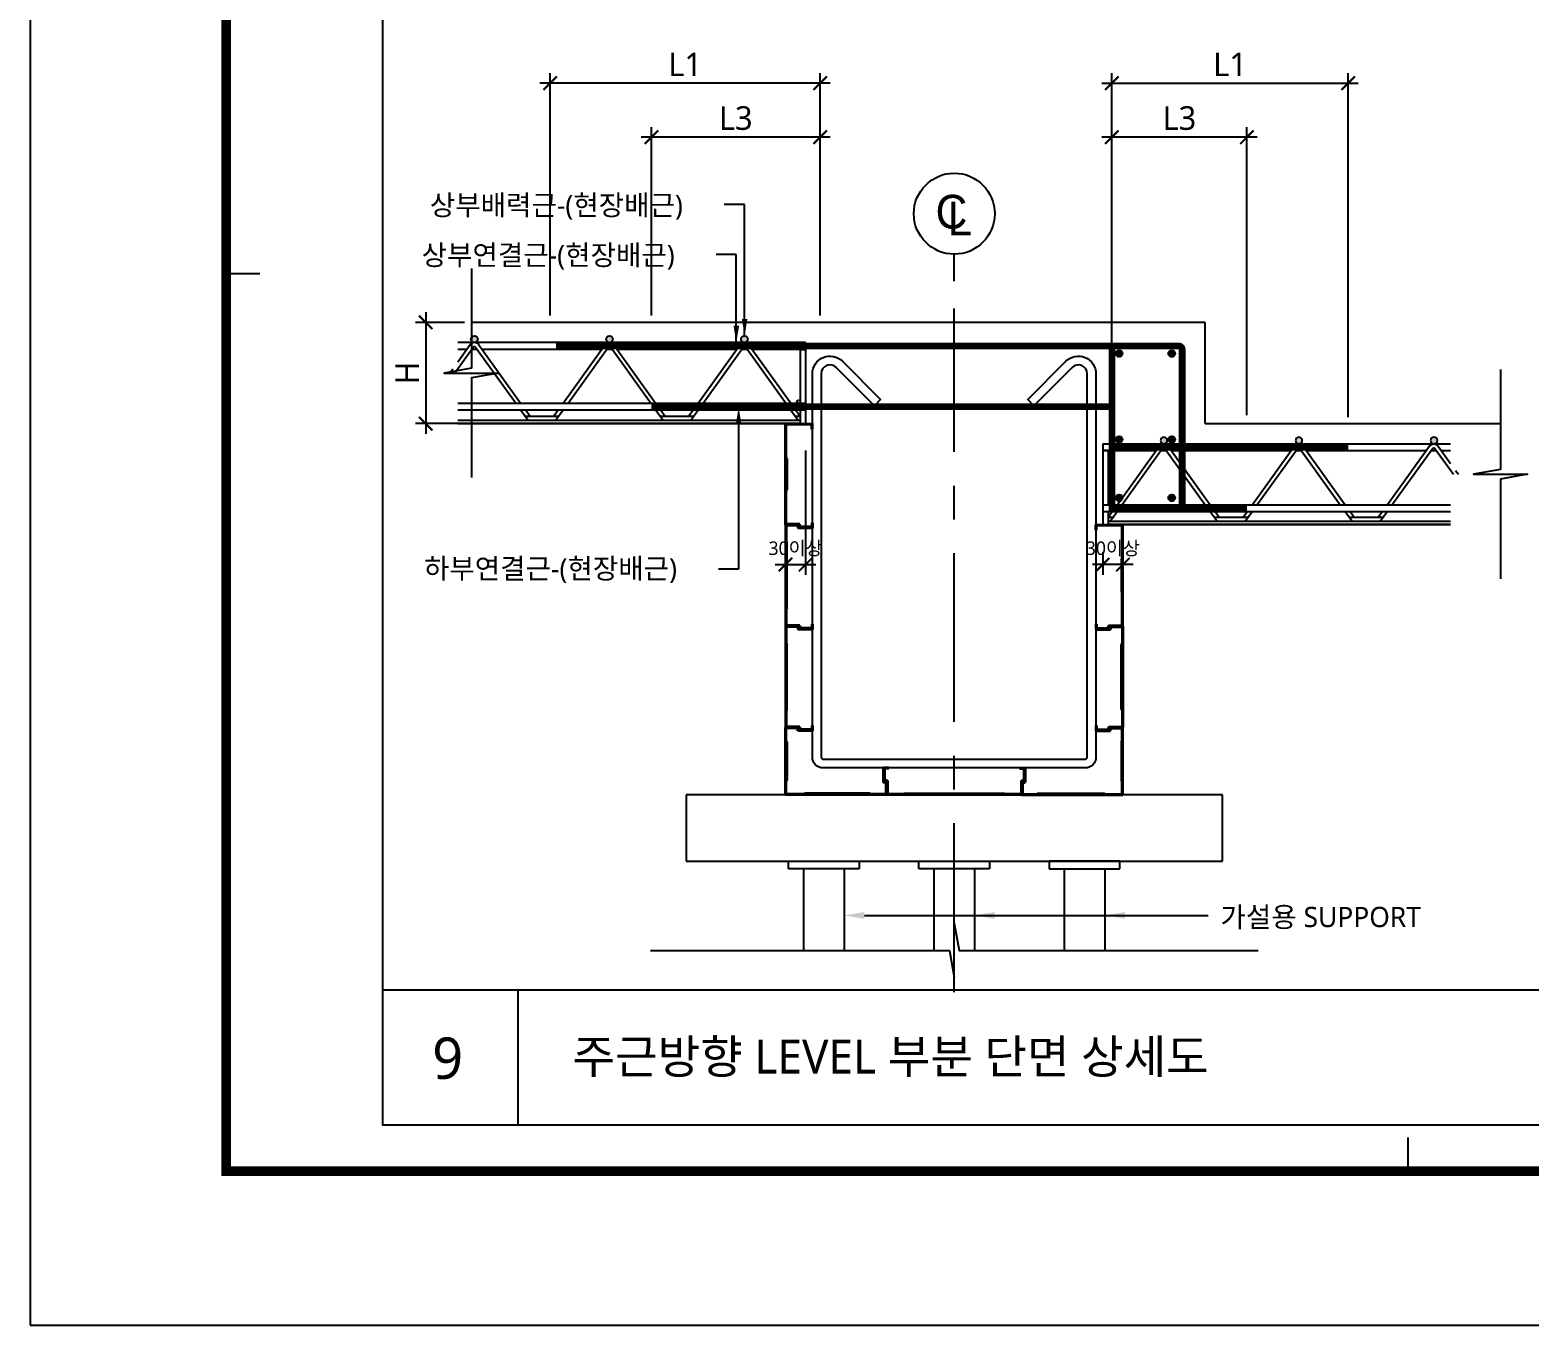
# Model space of a CAD drawing. Extents: x 10983 to 44623, y -18406 to 11294.
# Drawn here: x 11061 to 13281, y -18406 to -16488 of the extents above; entities that cross this region are included whole.
import ezdxf

# ---------------------------------------------------------------- set-up
doc = ezdxf.new("R2010")
doc.units = 0
doc.header["$LTSCALE"] = 100
doc.header["$MEASUREMENT"] = 0
doc.header["$PDMODE"] = 3
doc.header["$PDSIZE"] = 10
for name, pattern in [('CEN', [62, 60, -1, 0, -1]), ('CENTERX2', [4, 2.5, -0.5, 0.5, -0.5]), ('HIDDEN', [0.375, 0.25, -0.125])]:
    doc.linetypes.add(name, pattern=pattern)
doc.layers.get('0').update_dxf_attribs({"linetype": 'CONTINUOUS'})
doc.layers.get('Defpoints').update_dxf_attribs({"color": 165, "linetype": 'CONTINUOUS'})
for name, color, linetype in [('-비콘 단부', 7, 'CONTINUOUS'), ('DECK-CEN', 1, 'CEN'), ('DECK-CON', 2, 'CONTINUOUS'), ('DECK-DIM', 255, 'CONTINUOUS'), ('DECK-JOINT BAR', 4, 'HIDDEN'), ('DECK-LATTICE', 7, 'CONTINUOUS'), ('DECK-PG', 4, 'CONTINUOUS'), ('DECK-RC', 251, 'CONTINUOUS'), ('DECK-RC(ETC)', 252, 'CONTINUOUS'), ('DECK-TABLE', 7, 'CONTINUOUS'), ('DECK-TEX1', 6, 'CONTINUOUS'), ('DECK-TEXT', 7, 'CONTINUOUS'), ('DECK-TITLE TEXT', 3, 'CONTINUOUS'), ('DECK-TRANS', 3, 'CONTINUOUS'), ('E2', 7, 'CONTINUOUS'), ('form', 7, 'CONTINUOUS')]:
    doc.layers.add(name, color=color, linetype=linetype)
doc.styles.add('SY Panel', font='malgun.ttf')
doc.styles.add('VICON TEXT', font='malgun.ttf')
doc.styles.add('굴림', font='Gulim.ttf')
doc.dimstyles.new('STDECK-DIM', dxfattribs={"dimtxt": 35, "dimasz": 20, "dimexe": 15, "dimexo": 40, "dimgap": 10, "dimtad": 1, "dimdec": 0, "dimtxsty": 'SY Panel', "dimblk": 'ARCHTICK', "dimcen": 2.5, "dimdle": 15, "dimclrd": 7, "dimclre": 7, "dimclrt": 6, "dimadec": 0, "dimazin": 0, "dimtfac": 1, "dimtdec": 0, "dimtmove": 0, "dimatfit": 3, "dimldrblk": 'ARCHTICK', "dimfxl": 1, "dimarcsym": 0})
doc.dimstyles.new('SY-SHAPE DIM', dxfattribs={"dimscale": 2.5, "dimtxt": 12, "dimasz": 7, "dimexe": 3, "dimexo": 3, "dimgap": 1.5, "dimtad": 1, "dimdec": 0, "dimlunit": 6, "dimtxsty": 'SY Panel', "dimcen": 2.5, "dimclrt": 4, "dimadec": 0, "dimazin": 0, "dimtfac": 1, "dimtdec": 0, "dimtix": 1, "dimtmove": 0, "dimatfit": 3, "dimfxl": 1, "dimarcsym": 0})

# ---------------------------------------------------------------- blocks, each defined once
blk = doc.blocks.new('_ArchTick')
at = {"color": 0, "linetype": 'ByBlock', "const_width": 0.15}
blk.add_lwpolyline([(-0.5, -0.5), (0.5, 0.5)], dxfattribs=at)
blk = doc.blocks.new('*D536')
at = {"layer": 'DECK-DIM', "color": 7, "lineweight": -2}
for p, q in [((11646.7, -16906.3), (11646.7, -17086.3)), ((11704.4, -16921.3), (11631.7, -16921.3)), ((11704.4, -17071.3), (11631.7, -17071.3))]:
    blk.add_line(p, q, dxfattribs=at)
at = {"layer": 'Defpoints', "color": 0, "ltscale": 0.5}
for p in [(11744.4, -16921.3), (11646.7, -17071.3), (11744.4, -17071.3)]:
    blk.add_point(p, dxfattribs=at)
at = {"layer": 'DECK-DIM', "color": 7, "lineweight": -2, "ltscale": 0.5, "xscale": 20, "yscale": 20, "zscale": 20}
for p, rotation in [((11646.7, -16921.3), 90), ((11646.7, -17071.3), 270)]:
    blk.add_blockref('_ArchTick', p, dxfattribs=dict(at, rotation=rotation))
at = {"layer": 'DECK-DIM', "color": 6, "ltscale": 0.5, "insert": (11619.2, -16996.3), "char_height": 35, "attachment_point": 5, "rotation": 90, "style": 'SY Panel'}
blk.add_mtext('H', dxfattribs=at)
blk = doc.blocks.new('*D537')
at = {"layer": 'DECK-DIM', "color": 7, "lineweight": -2}
for p, q in [((11831, -16911.3), (11831, -16552)), ((12231, -16911.3), (12231, -16552)), ((12246, -16567), (11816, -16567))]:
    blk.add_line(p, q, dxfattribs=at)
at = {"layer": 'Defpoints', "color": 0, "ltscale": 0.5}
for p in [(11831, -16567), (11831, -16951.3), (12231, -16951.3)]:
    blk.add_point(p, dxfattribs=at)
at = {"layer": 'DECK-DIM', "color": 7, "lineweight": -2, "ltscale": 0.5, "xscale": 20, "yscale": 20, "zscale": 20, "rotation": 180}
blk.add_blockref('_ArchTick', (11831, -16567), dxfattribs=at)
at = {"layer": 'DECK-DIM', "color": 7, "lineweight": -2, "ltscale": 0.5, "xscale": 20, "yscale": 20, "zscale": 20}
blk.add_blockref('_ArchTick', (12231, -16567), dxfattribs=at)
at = {"layer": 'DECK-DIM', "color": 6, "ltscale": 0.5, "insert": (12031, -16539.1), "char_height": 35, "attachment_point": 5, "style": 'SY Panel'}
blk.add_mtext('L1', dxfattribs=at)
blk = doc.blocks.new('*D538')
at = {"layer": 'DECK-DIM', "color": 7, "lineweight": -2}
for p, q in [((12246, -16647), (11966, -16647)), ((11981, -16911.3), (11981, -16632)), ((12231, -16911.3), (12231, -16632))]:
    blk.add_line(p, q, dxfattribs=at)
at = {"layer": 'Defpoints', "color": 0, "ltscale": 0.5}
for p in [(11981, -16647), (11981, -16951.3), (12231, -16951.3)]:
    blk.add_point(p, dxfattribs=at)
at = {"layer": 'DECK-DIM', "color": 7, "lineweight": -2, "ltscale": 0.5, "xscale": 20, "yscale": 20, "zscale": 20, "rotation": 180}
blk.add_blockref('_ArchTick', (11981, -16647), dxfattribs=at)
at = {"layer": 'DECK-DIM', "color": 7, "lineweight": -2, "ltscale": 0.5, "xscale": 20, "yscale": 20, "zscale": 20}
blk.add_blockref('_ArchTick', (12231, -16647), dxfattribs=at)
at = {"layer": 'DECK-DIM', "color": 6, "ltscale": 0.5, "insert": (12106, -16618.9), "char_height": 35, "attachment_point": 5, "style": 'SY Panel'}
blk.add_mtext('L3', dxfattribs=at)
blk = doc.blocks.new('*D539')
at = {"layer": 'DECK-DIM', "color": 7, "lineweight": -2}
for p, q in [((12663.1, -17058.9), (12663.1, -16552)), ((13013.1, -17061.8), (13013.1, -16552)), ((12648.1, -16567), (13028.1, -16567))]:
    blk.add_line(p, q, dxfattribs=at)
at = {"layer": 'Defpoints', "color": 0, "ltscale": 0.5}
for p in [(13013.1, -16567), (12663.1, -17098.9), (13013.1, -17101.8)]:
    blk.add_point(p, dxfattribs=at)
at = {"layer": 'DECK-DIM', "color": 7, "lineweight": -2, "ltscale": 0.5, "xscale": 20, "yscale": 20, "zscale": 20, "rotation": 180}
blk.add_blockref('_ArchTick', (12663.1, -16567), dxfattribs=at)
at = {"layer": 'DECK-DIM', "color": 7, "lineweight": -2, "ltscale": 0.5, "xscale": 20, "yscale": 20, "zscale": 20}
blk.add_blockref('_ArchTick', (13013.1, -16567), dxfattribs=at)
at = {"layer": 'DECK-DIM', "color": 6, "ltscale": 0.5, "insert": (12838.1, -16539.1), "char_height": 35, "attachment_point": 5, "style": 'SY Panel'}
blk.add_mtext('L1', dxfattribs=at)
blk = doc.blocks.new('*D540')
at = {"layer": 'DECK-DIM', "color": 7, "lineweight": -2}
for p, q in [((12878.1, -16647), (12648.1, -16647)), ((12663.1, -17058.9), (12663.1, -16632)), ((12863.1, -17058.9), (12863.1, -16632))]:
    blk.add_line(p, q, dxfattribs=at)
at = {"layer": 'Defpoints', "color": 0, "ltscale": 0.5}
for p in [(12663.1, -16647), (12663.1, -17098.9), (12863.1, -17098.9)]:
    blk.add_point(p, dxfattribs=at)
at = {"layer": 'DECK-DIM', "color": 7, "lineweight": -2, "ltscale": 0.5, "xscale": 20, "yscale": 20, "zscale": 20, "rotation": 180}
blk.add_blockref('_ArchTick', (12663.1, -16647), dxfattribs=at)
at = {"layer": 'DECK-DIM', "color": 7, "lineweight": -2, "ltscale": 0.5, "xscale": 20, "yscale": 20, "zscale": 20}
blk.add_blockref('_ArchTick', (12863.1, -16647), dxfattribs=at)
at = {"layer": 'DECK-DIM', "color": 6, "ltscale": 0.5, "insert": (12763.1, -16618.9), "char_height": 35, "attachment_point": 5, "style": 'SY Panel'}
blk.add_mtext('L3', dxfattribs=at)
blk = doc.blocks.new('*D541')
at = {"layer": 'DECK-DIM', "color": 7, "linetype": 'ByBlock', "lineweight": -2}
for p, q in [((12209.5, -17111.3), (12209.5, -17295)), ((12179.5, -17122.9), (12179.5, -17295)), ((12164.5, -17280), (12224.5, -17280))]:
    blk.add_line(p, q, dxfattribs=at)
at = {"layer": 'Defpoints', "color": 0, "ltscale": 0.5}
for p in [(12209.5, -17071.3), (12179.5, -17082.9), (12209.5, -17280)]:
    blk.add_point(p, dxfattribs=at)
at = {"layer": 'DECK-DIM', "color": 7, "lineweight": -2, "ltscale": 0.5, "xscale": 20, "yscale": 20, "zscale": 20, "rotation": 180}
blk.add_blockref('_ArchTick', (12179.5, -17280), dxfattribs=at)
at = {"layer": 'DECK-DIM', "color": 7, "lineweight": -2, "ltscale": 0.5, "xscale": 20, "yscale": 20, "zscale": 20}
blk.add_blockref('_ArchTick', (12209.5, -17280), dxfattribs=at)
at = {"layer": 'DECK-DIM', "color": 6, "ltscale": 0.5, "insert": (12194.5, -17256.9), "char_height": 35, "attachment_point": 5, "style": 'SY Panel'}
blk.add_mtext('{\\H0.57143x;30이상}', dxfattribs=at)
blk = doc.blocks.new('*D542')
at = {"layer": 'DECK-DIM', "color": 7, "linetype": 'ByBlock', "lineweight": -2}
for p, q in [((12649.5, -17261.3), (12649.5, -17295)), ((12679.5, -17261.6), (12679.5, -17295)), ((12694.5, -17280), (12634.5, -17280))]:
    blk.add_line(p, q, dxfattribs=at)
at = {"layer": 'Defpoints', "color": 0, "ltscale": 0.5}
for p in [(12649.5, -17221.3), (12679.5, -17221.6), (12649.5, -17280)]:
    blk.add_point(p, dxfattribs=at)
at = {"layer": 'DECK-DIM', "color": 7, "lineweight": -2, "ltscale": 0.5, "xscale": 20, "yscale": 20, "zscale": 20, "rotation": 180}
blk.add_blockref('_ArchTick', (12649.5, -17280), dxfattribs=at)
at = {"layer": 'DECK-DIM', "color": 7, "lineweight": -2, "ltscale": 0.5, "xscale": 20, "yscale": 20, "zscale": 20}
blk.add_blockref('_ArchTick', (12679.5, -17280), dxfattribs=at)
at = {"layer": 'DECK-DIM', "color": 6, "ltscale": 0.5, "insert": (12664.5, -17256.9), "char_height": 35, "attachment_point": 5, "style": 'SY Panel'}
blk.add_mtext('{\\H0.57143x;30이상}', dxfattribs=at)
blk = doc.blocks.new('OC1-150')
at = {"color": 7}
for p, q in [((48, 154), (8, 154)), ((8, 146), (9, 146)), ((10, 0), (10, 1))]:
    blk.add_line(p, q, dxfattribs=at)
at = {"color": 7, "lineweight": 35, "ltscale": 0.2175}
for p, q in [((8, 146), (8, 154)), ((9, 146), (9, 153))]:
    blk.add_line(p, q, dxfattribs=at)
at = {"color": 7, "lineweight": 35}
for p, q in [((47, 153), (9, 153)), ((47, 5), (47, 153)), ((48, 4), (48, 154)), ((46, 102), (46, 56)), ((47, 54), (47, 104)), ((10, 1), (26.5, 1)), ((10, 0), (27.5, 0))]:
    blk.add_line(p, q, dxfattribs=at)
at = {"color": 7, "lineweight": 35, "ltscale": 0.055902}
for p, q in [((46, 102), (47, 104)), ((47, 54), (46, 56))]:
    blk.add_line(p, q, dxfattribs=at)
at = {"color": 7, "lineweight": 35, "ltscale": 0.16}
for p, q in [((26.5, 5), (47, 5)), ((27.5, 4), (48, 4))]:
    blk.add_line(p, q, dxfattribs=at)
at = {"color": 7, "lineweight": 35, "ltscale": 0.085}
for p, q in [((26.5, 1), (26.5, 5)), ((27.5, 0), (27.5, 4))]:
    blk.add_line(p, q, dxfattribs=at)
blk = doc.blocks.new('OC9-150')
at = {"color": 7, "lineweight": 35}
for p, q in [((0, 38), (0, 20.5)), ((1, 38), (1, 21.5)), ((154, 0), (4, 0)), ((153, 1), (5, 1)), ((29, 1), (129, 1)), ((31, 2), (127, 2)), ((41, 1), (121, 1))]:
    blk.add_line(p, q, dxfattribs=at)
at = {"color": 7}
blk.add_line((1, 38), (0, 38), dxfattribs=at)
at = {"color": 7, "lineweight": 35, "ltscale": 0.435001}
for p, q in [((149, 40), (149, 18.5)), ((150, 39), (150, 19.5))]:
    blk.add_line(p, q, dxfattribs=at)
at = {"color": 7, "lineweight": 35, "ltscale": 0.2175}
for p, q in [((157, 40), (149, 40)), ((157, 39), (150, 39))]:
    blk.add_line(p, q, dxfattribs=at)
at = {"color": 7, "lineweight": 35, "ltscale": 0.025}
blk.add_line((157, 39), (157, 40), dxfattribs=at)
at = {"color": 7, "lineweight": 35, "ltscale": 0.085}
for p, q in [((4, 20.5), (0, 20.5)), ((5, 21.5), (1, 21.5))]:
    blk.add_line(p, q, dxfattribs=at)
at = {"color": 7, "lineweight": 35, "ltscale": 0.16}
for p, q in [((4, 20.5), (4, 0)), ((5, 21.5), (5, 1))]:
    blk.add_line(p, q, dxfattribs=at)
at = {"color": 7, "lineweight": 35, "ltscale": 0.055902}
for p, q in [((31, 2), (29, 1)), ((129, 1), (127, 2))]:
    blk.add_line(p, q, dxfattribs=at)
at = {"color": 7, "lineweight": 35, "ltscale": 0.06}
for p, q in [((153, 18.5), (149, 18.5)), ((154, 19.5), (150, 19.5))]:
    blk.add_line(p, q, dxfattribs=at)
at = {"color": 7, "lineweight": 35, "ltscale": 0.210001}
for p, q in [((153, 18.5), (153, 1)), ((154, 19.5), (154, 0))]:
    blk.add_line(p, q, dxfattribs=at)
blk = doc.blocks.new('OC5-150')
at = {"color": 7, "lineweight": 35}
for p, q in [((0, 0), (0, 100)), ((1, 1), (1, 99)), ((1, 80), (1, 20)), ((1, 80), (1, 20)), ((1, 68), (1, 28)), ((1, 68), (1, 28)), ((2, 78), (2, 22)), ((149, 1), (1, 1)), ((127, 1), (27, 1)), ((127, 1), (27, 1)), ((125, 2), (29, 2)), ((115, 1), (35, 1)), ((150, 0), (0, 0))]:
    blk.add_line(p, q, dxfattribs=at)
at = {"color": 7, "lineweight": 35, "ltscale": 0.16}
for p, q in [((19.5, 100), (0, 100)), ((18.5, 99), (1, 99))]:
    blk.add_line(p, q, dxfattribs=at)
at = {"color": 7, "lineweight": 35, "ltscale": 0.085}
for p, q in [((18.5, 95), (18.5, 99)), ((19.5, 96), (19.5, 100))]:
    blk.add_line(p, q, dxfattribs=at)
at = {"color": 7, "lineweight": 35, "ltscale": 0.435001}
for p, q in [((40, 95), (18.5, 95)), ((39, 96), (19.5, 96)), ((145, 40), (145, 18.5)), ((146, 39), (146, 19.5))]:
    blk.add_line(p, q, dxfattribs=at)
at = {"color": 7, "lineweight": 35, "ltscale": 0.2175}
for p, q in [((39, 103), (39, 96)), ((40, 103), (40, 95)), ((153, 40), (145, 40)), ((153, 39), (146, 39))]:
    blk.add_line(p, q, dxfattribs=at)
at = {"color": 7, "lineweight": 35, "ltscale": 0.025}
for p, q in [((39, 103), (40, 103)), ((153, 39), (153, 40))]:
    blk.add_line(p, q, dxfattribs=at)
at = {"color": 7, "lineweight": 35, "ltscale": 0.055902}
for p, q in [((2, 78), (1, 80)), ((1, 20), (2, 22)), ((27, 1), (29, 2)), ((125, 2), (127, 1))]:
    blk.add_line(p, q, dxfattribs=at)
at = {"color": 7, "lineweight": 35, "ltscale": 0.06}
for p, q in [((149, 18.5), (145, 18.5)), ((150, 19.5), (146, 19.5))]:
    blk.add_line(p, q, dxfattribs=at)
at = {"color": 7, "lineweight": 35, "ltscale": 0.210001}
for p, q in [((149, 18.5), (149, 1)), ((150, 19.5), (150, 0))]:
    blk.add_line(p, q, dxfattribs=at)
blk = doc.blocks.new('OC12-200')
at = {"color": 7, "lineweight": 35}
for p, q in [((-204, 38), (-204, 20.5)), ((-203, 38), (-203, 21.5)), ((3, 38), (3, 21.5)), ((4, 38), (4, 20.5)), ((0, 0), (-200, 0)), ((-1, 1), (-199, 1)), ((-175, 1), (-25, 1)), ((-173, 2), (-27, 2)), ((-163, 1), (-33, 1)), ((-7.1, 0), (-40.3, 0))]:
    blk.add_line(p, q, dxfattribs=at)
for p, q in [((-203, 38), (-204, 38)), ((3, 38), (4, 38))]:
    blk.add_line(p, q)
at = {"color": 7, "lineweight": 35, "ltscale": 0.085}
for p, q in [((-200, 20.5), (-204, 20.5)), ((-199, 21.5), (-203, 21.5)), ((-1, 21.5), (3, 21.5)), ((0, 20.5), (4, 20.5))]:
    blk.add_line(p, q, dxfattribs=at)
at = {"color": 7, "lineweight": 35, "ltscale": 0.16}
for p, q in [((-200, 20.5), (-200, 0)), ((-199, 21.5), (-199, 1)), ((-1, 21.5), (-1, 1)), ((0, 20.5), (0, 0))]:
    blk.add_line(p, q, dxfattribs=at)
at = {"color": 7, "lineweight": 35, "ltscale": 0.055902}
for p, q in [((-173, 2), (-175, 1)), ((-25, 1), (-27, 2))]:
    blk.add_line(p, q, dxfattribs=at)
blk = doc.blocks.new('TG7')
at = {"layer": 'DECK-TRANS', "ltscale": 0.5}
h = blk.add_hatch(color=3, dxfattribs=at)
h.dxf.hatch_style = 1
h.paths.add_polyline_path([(15909.3, 15098.2, 1), (15899.3, 15098.2, 0.399881), (15904.1, 15093.2), (15904.6, 15093.2, 0.399881)])
h.paths.add_polyline_path([(16099.4, 15098.2, 1), (16109.4, 15098.2, 1)])
h.paths.add_polyline_path([(16309.3, 15098.2, 1), (16299.3, 15098.2, 0.399881), (16304.1, 15093.2), (16304.6, 15093.2, 0.399881)])
at = {"layer": '-비콘 단부', "color": 116, "ltscale": 0.5}
blk.add_circle((16384.5, 15005.7), 2.5, dxfattribs=at)
at = {"layer": 'DECK-LATTICE', "ltscale": 0.5}
for p, q in [((15902.9, 15086.3), (15875.5, 15048.2)), ((16395, 15093.2), (15879.7, 15093.2)), ((15898.1, 15089.8), (15879.7, 15064.4)), ((15893.3, 15083.2), (15879.7, 15083.2)), ((15908.4, 15083.2), (15900.6, 15083.2)), ((15906.2, 15086.3), (15966, 15003.2)), ((15911, 15089.8), (15973.3, 15003.2)), ((16093.3, 15083.2), (15915.8, 15083.2)), ((16098.1, 15089.8), (16035.8, 15003.2)), ((16102.9, 15086.3), (16043.1, 15003.2)), ((16108.4, 15083.2), (16100.6, 15083.2)), ((16106.2, 15086.3), (16166, 15003.2)), ((16111, 15089.8), (16173.3, 15003.2)), ((16293.3, 15083.2), (16115.8, 15083.2)), ((16298.1, 15089.8), (16235.8, 15003.2)), ((16302.9, 15086.3), (16243.1, 15003.2)), ((16308.4, 15083.2), (16300.6, 15083.2)), ((16306.2, 15086.3), (16366, 15003.2)), ((16311, 15089.8), (16373.3, 15003.2)), ((16395, 15083.2), (16315.8, 15083.2)), ((16395, 15093.2), (16395, 15083.2)), ((15872.2, 15053.9), (15868.1, 15048.2)), ((16395, 15003.2), (15879.7, 15003.2)), ((16395, 14993.2), (15879.7, 14993.2)), ((15973.1, 14993.2), (15983.9, 14978.2)), ((15980.5, 14993.2), (15987, 14984.2)), ((16028.6, 14993.2), (16022.1, 14984.2)), ((16036, 14993.2), (16025.2, 14978.2)), ((16173.1, 14993.2), (16183.9, 14978.2)), ((16180.5, 14993.2), (16187, 14984.2)), ((16228.6, 14993.2), (16222.1, 14984.2)), ((16236, 14993.2), (16225.2, 14978.2)), ((16373.1, 14993.2), (16383.9, 14978.2)), ((16380.5, 14993.2), (16387, 14984.2)), ((15979.6, 14984.2), (16029.5, 14984.2)), ((15983.9, 14978.2), (16025.2, 14978.2)), ((16179.6, 14984.2), (16229.5, 14984.2)), ((16183.9, 14978.2), (16225.2, 14978.2)), ((16379.6, 14984.2), (16387, 14984.2))]:
    blk.add_line(p, q, dxfattribs=at)
at = {"layer": 'DECK-LATTICE', "linetype": 'ByBlock'}
for p, q in [((16387, 15083.2), (16387, 15003.2)), ((16387, 15083.2), (16395, 15083.2)), ((16395, 15083.2), (16395, 14973.2)), ((16387, 14993.2), (16387, 14973.2)), ((16383.9, 14978.2), (16387, 14978.2))]:
    blk.add_line(p, q, dxfattribs=at)
at = {"layer": 'DECK-LATTICE', "ltscale": 0.5}
for centre, radius in [((15904.5, 15085.2), 8), ((15904.5, 15085.2), 2), ((16104.5, 15085.2), 8), ((16104.5, 15085.2), 2), ((16304.5, 15085.2), 8), ((16304.5, 15085.2), 2)]:
    blk.add_arc(centre, radius, 35.7097, 144.2903, dxfattribs=at)
at = {"layer": 'DECK-PG', "ltscale": 0.5}
for p, q in [((15879.7, 14978.2), (16387, 14978.2)), ((15879.7, 14973.7), (16387, 14973.7)), ((15879.7, 14973.2), (16387, 14973.2))]:
    blk.add_line(p, q, dxfattribs=at)
at = {"layer": 'DECK-TRANS', "ltscale": 0.5}
for centre in [(15904.3, 15098.2), (16104.4, 15098.2), (16304.3, 15098.2)]:
    blk.add_circle(centre, 5, dxfattribs=at)

msp = doc.modelspace()

# ---------------------------------------------------------------- hatches: boundary and pattern name
at = {"layer": 'DECK-TRANS'}
h = msp.add_hatch(color=256, dxfattribs=at)
edge = h.paths.add_edge_path()
edge.add_arc((12673.8, -16967.5), 5, 0, 360)
h = msp.add_hatch(color=256, dxfattribs=at)
edge = h.paths.add_edge_path()
edge.add_arc((12751.8, -16967.5), 5, 0, 360)
h = msp.add_hatch(color=256, dxfattribs=at)
edge = h.paths.add_edge_path()
edge.add_arc((12673.8, -17094.8), 5, 0, 360)
h = msp.add_hatch(color=256, dxfattribs=at)
edge = h.paths.add_edge_path()
edge.add_arc((12751.8, -17094.8), 5, 0, 360)
h = msp.add_hatch(color=256, dxfattribs=at)
edge = h.paths.add_edge_path()
edge.add_arc((12673.8, -17181.3), 5, 0, 360)
h = msp.add_hatch(color=256, dxfattribs=at)
edge = h.paths.add_edge_path()
edge.add_arc((12751.8, -17181.3), 5, 0, 360)

# ---------------------------------------------------------------- linework, layer by layer
for p, q in [((12110.2, -17072.3), (12110.2, -17287)), ((12110.2, -17287), (12080.2, -17287))]:
    msp.add_line(p, q)
at = {"linetype": 'Continuous', "ltscale": 4}
msp.add_line((12296.5, -17799.7), (12805.9, -17799.7), dxfattribs=at)
msp.add_solid([(12106.1, -17072.3), (12110.2, -17047.3), (12114.4, -17072.3)])
for points in [[(12296.5, -17804.7), (12266.5, -17799.7), (12296.5, -17794.7)], [(12489.5, -17804.7), (12459.5, -17799.7), (12489.5, -17794.7)], [(12682.5, -17804.7), (12652.5, -17799.7), (12682.5, -17794.7)]]:
    msp.add_solid(points, dxfattribs=at)
at = {"layer": 'DECK-CEN', "linetype": 'CENTERX2'}
msp.add_line((12429.7, -17913.2), (12429.7, -16900.6), dxfattribs=at)
at = {"layer": 'DECK-CON'}
for p, q in [((12801.2, -16921.3), (11714.3, -16921.3)), ((12801.2, -17071.3), (12801.2, -16921.3)), ((12801.2, -17071.3), (13238.7, -17071.3)), ((12908.2, -17071.3), (13238.7, -17071.3))]:
    msp.add_line(p, q, dxfattribs=at)
for points in [[(11714.3, -16841.3), (11714.3, -16989.3), (11674.3, -16996.3), (11754.3, -16996.3), (11714.3, -17003.3), (11714.3, -17151.3)], [(13238.7, -16991.3), (13238.7, -17139.3), (13198.7, -17146.3), (13278.7, -17146.3), (13238.7, -17153.3), (13238.7, -17301.3)], [(11979.7, -17851.6), (12422.7, -17851.6), (12429.7, -17891.6), (12429.7, -17811.6), (12436.7, -17851.6), (12879.7, -17851.6)]]:
    msp.add_lwpolyline(points, dxfattribs=at)
at = {"layer": 'DECK-JOINT BAR', "const_width": 10}
msp.add_lwpolyline([(11839.9, -16956.3), (12762.2, -16956.3, -0.414214), (12767.2, -16961.3), (12767.2, -17191.3)], format="xyb", dxfattribs=at)
for points in [[(12663.1, -16960.3), (12663.1, -17196.3), (12863.1, -17196.3)], [(11981, -17046.3), (12662.6, -17046.3)], [(12663.1, -17106.3), (12663.1, -17106.3), (13013.1, -17106.3)]]:
    msp.add_lwpolyline(points, dxfattribs=at)
at = {"layer": 'DECK-RC', "color": 1}
msp.add_lwpolyline([(12547.7, -17044.7), (12538.6, -17035.5), (12595.1, -16978.9, -0.668179), (12639.5, -16997.3), (12639.5, -17565.3, -0.414214), (12623.5, -17581.3), (12235.5, -17581.3, -0.414214), (12219.5, -17565.3), (12219.5, -16997.3, -0.668179), (12263.9, -16978.9), (12320.5, -17035.5), (12311.3, -17044.7), (12254.7, -16988.1, 0.668179), (12232.5, -16997.3), (12232.5, -17565.3, 0.414214), (12235.5, -17568.3), (12623.5, -17568.3, 0.414214), (12626.5, -17565.3), (12626.5, -16997.3, 0.668179), (12604.3, -16988.1)], format="xyb", close=True, dxfattribs=at)
at = {"layer": 'DECK-RC(ETC)', "linetype": 'Continuous', "ltscale": 4}
for p, q in [((12826.7, -17621.3), (12032.3, -17621.3)), ((12032.3, -17621.3), (12032.3, -17719.5)), ((12826.7, -17719.5), (12826.7, -17621.3)), ((12032.3, -17719.5), (12826.7, -17719.5)), ((12184.2, -17719.5), (12288.9, -17719.5)), ((12184.2, -17730.8), (12184.2, -17719.5)), ((12288.9, -17730.8), (12184.2, -17730.8)), ((12206.5, -17730.8), (12206.5, -17851.6)), ((12266.5, -17730.8), (12266.5, -17851.6)), ((12288.9, -17719.5), (12288.9, -17730.8)), ((12377.2, -17719.5), (12481.8, -17719.5)), ((12377.2, -17730.8), (12377.2, -17719.5)), ((12481.8, -17730.8), (12377.2, -17730.8)), ((12399.5, -17730.8), (12399.5, -17851.6)), ((12459.5, -17730.8), (12459.5, -17851.6)), ((12481.8, -17719.5), (12481.8, -17730.8)), ((12674.8, -17719.5), (12570.2, -17719.5)), ((12570.2, -17719.5), (12570.2, -17730.8)), ((12570.2, -17730.8), (12674.8, -17730.8)), ((12592.5, -17730.8), (12592.5, -17851.6)), ((12652.5, -17730.8), (12652.5, -17851.6)), ((12674.8, -17730.8), (12674.8, -17719.5))]:
    msp.add_line(p, q, dxfattribs=at)
at = {"layer": 'DECK-TABLE', "ltscale": 0.5}
for p, q in [((18383.2, -17910.3), (11583.2, -17910.3)), ((11783.2, -17910.3), (11783.2, -18110.3))]:
    msp.add_line(p, q, dxfattribs=at)
msp.add_lwpolyline([(11583.2, -13160.3), (18383.2, -13160.3), (18383.2, -18110.3), (11583.2, -18110.3)], close=True, dxfattribs=at)
at = {"layer": 'DECK-TRANS'}
for centre in [(12673.8, -16967.5), (12751.8, -16967.5), (12673.8, -17094.8), (12751.8, -17094.8), (12673.8, -17181.3), (12751.8, -17181.3)]:
    msp.add_circle(centre, 5, dxfattribs=at)
at = {"layer": 'Defpoints'}
msp.add_lwpolyline([(11060.6, -18406.4), (19470.6, -18406.4), (19470.6, -12466.3), (11060.6, -12466.3)], close=True, dxfattribs=at)
at = {"layer": 'E2', "linetype": 'ByBlock'}
msp.add_line((12429.7, -16860.3), (12429.7, -16820.3), dxfattribs=at)
msp.add_circle((12429.7, -16760.3), 60, dxfattribs=at)
at = {"layer": 'form', "color": 30}
for p, q in [((11351.2, -16849), (11401.2, -16849)), ((13102, -18178.5), (13102, -18128.5))]:
    msp.add_line(p, q, dxfattribs=at)
at = {"layer": 'form', "color": 30, "const_width": 14.2}
msp.add_lwpolyline([(11351.2, -12860.3), (11351.2, -18178.5), (19304.9, -18178.5), (19304.9, -12860.3)], close=True, dxfattribs=at)

# ---------------------------------------------------------------- block references
at = {"xscale": -1}
for name, p in [('OC1-150', (12227.5, -17225.3)), ('OC5-150', (12679.5, -17621.3))]:
    msp.add_blockref(name, p, dxfattribs=at)
at = {"xscale": -1, "rotation": 270}
for p in [(12179.5, -17375.3), (12179.5, -17525.3)]:
    msp.add_blockref('OC9-150', p, dxfattribs=at)
for name, p in [('OC1-150', (12631.5, -17375.3)), ('OC5-150', (12179.5, -17621.3)), ('OC12-200', (12529.5, -17621.3))]:
    msp.add_blockref(name, p)
at = {"rotation": 90}
msp.add_blockref('OC9-150', (12679.5, -17525.3), dxfattribs=at)
at = {"layer": 'DECK-LATTICE'}
msp.add_blockref('TG7', (-4185.5, -32044.5), dxfattribs=at)
at = {"layer": 'DECK-LATTICE', "xscale": -1}
msp.add_blockref('TG7', (29044.5, -32194.5), dxfattribs=at)

# ---------------------------------------------------------------- texts
at = {"layer": 'DECK-TEX1', "color": 6, "linetype": 'ByBlock', "style": '굴림'}
for s, p in [('C', (12401.9, -16782.4)), ('L', (12419.9, -16792.4))]:
    msp.add_text(s, height=50, dxfattribs=at).set_placement(p)
at = {"layer": 'DECK-TEXT', "style": 'VICON TEXT'}
for s, p in [('상부배력근-(현장배근)', (11652.8, -16762.7)), ('상부연결근-(현장배근)', (11640.7, -16836.6)), ('하부연결근-(현장배근)', (11644.1, -17300.9)), ('가설용 SUPPORT', (12823.9, -17817))]:
    msp.add_text(s, height=30, dxfattribs=at).set_placement(p)
at = {"layer": 'DECK-TITLE TEXT', "color": 3, "style": 'VICON TEXT'}
for s, height, p in [('9', 61.4, (11656.4, -18041.8)), ('주근방향 LEVEL 부분 단면 상세도', 50.257, (11864.1, -18033.9))]:
    msp.add_text(s, height=height, dxfattribs=at).set_placement(p)

# ---------------------------------------------------------------- dimensions: what is measured, and where the dimension line sits
at = {"layer": 'DECK-DIM'}
for base, p1, p2, angle, text, picture, middle in [((11831, -16567), (12231, -16951.3), (11831, -16951.3), 180, 'L1', '*D537', (12031, -16539.1)), ((11981, -16647), (12231, -16951.3), (11981, -16951.3), 180, 'L3', '*D538', (12106, -16618.9)), ((12663.1, -16647), (12863.1, -17098.9), (12663.1, -17098.9), 180, 'L3', '*D540', (12763.1, -16618.9)), ((11646.7, -17071.3), (11744.4, -16921.3), (11744.4, -17071.3), 90, 'H', '*D536', (11619.2, -16996.3))]:
    dim = msp.add_linear_dim(base=base, p1=p1, p2=p2, angle=angle, text=text, dimstyle='STDECK-DIM', dxfattribs=at)
    dim.commit()
    dim.dimension.update_dxf_attribs({"geometry": picture, "text_midpoint": middle})
dim = msp.add_linear_dim(base=(13013.1, -16567), p1=(12663.1, -17098.9), p2=(13013.1, -17101.8), text='L1', dimstyle='STDECK-DIM', dxfattribs=at)
dim.commit()
dim.dimension.update_dxf_attribs({"geometry": '*D539', "text_midpoint": (12838.1, -16539.1)})
at = {"layer": 'DECK-DIM', "linetype": 'ByBlock'}
dim = msp.add_linear_dim(base=(12209.5, -17280), p1=(12179.5, -17082.9), p2=(12209.5, -17071.3), angle=180, text='{\\H0.57143x;30이상}', dimstyle='STDECK-DIM', dxfattribs=at)
dim.commit()
dim.dimension.update_dxf_attribs({"geometry": '*D541', "text_midpoint": (12194.5, -17280), "dimtype": 160})
dim = msp.add_linear_dim(base=(12649.5, -17280), p1=(12679.5, -17221.6), p2=(12649.5, -17221.3), text='{\\H0.57143x;30이상}', dimstyle='STDECK-DIM', dxfattribs=at)
dim.commit()
dim.dimension.update_dxf_attribs({"geometry": '*D542', "text_midpoint": (12664.5, -17280), "dimtype": 160})

# ---------------------------------------------------------------- leaders
for points in [[(12119.1, -16941.3), (12119.1, -16746.9), (12089, -16746.9)], [(12106.8, -16951.3), (12106.8, -16820.8), (12076.8, -16820.8)]]:
    msp.add_leader(points, dimstyle='SY-SHAPE DIM', override={"dimasz": 10, "dimgap": 1.5, "dimtad": 0})

doc.saveas('drawing.dxf')
